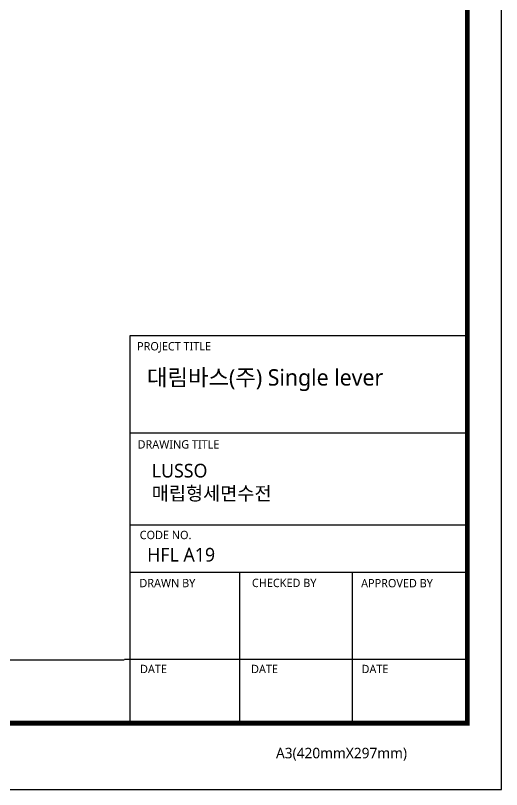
# Model space of a CAD drawing. Extents: x 4138 to 4928, y 0 to 579.
# Drawn here: x 4745.8 to 4927.7, y 0 to 289.4 of the extents above; entities that cross this region are included whole.
import ezdxf

# ---------------------------------------------------------------- set-up
doc = ezdxf.new("R2010")
doc.units = 0
doc.header["$LTSCALE"] = 10
doc.header["$MEASUREMENT"] = 0
doc.layers.get('0').update_dxf_attribs({"linetype": 'CONTINUOUS'})
doc.styles.add('Daelim Dimension', font='NanumGothic.ttf')

msp = doc.modelspace()

# ---------------------------------------------------------------- linework, layer by layer
at = {"color": 5, "ltscale": 40}
for p, q in [((4914.9, 169.65), (4788.66, 169.65)), ((4914.9, 133.17), (4788.66, 133.17)), ((4914.9, 133.17), (4788.66, 133.17)), ((4914.9, 98.84), (4788.66, 98.84)), ((4914.9, 98.84), (4788.66, 98.84)), ((4914.9, 81.14), (4788.66, 81.14)), ((4914.9, 81.14), (4788.66, 81.14)), ((4829.67, 81.14), (4829.67, 24.78)), ((4871.75, 81.14), (4871.75, 24.78)), ((4914.9, 48.58), (4786.67, 48.58)), ((4914.9, 48.58), (4789.65, 48.58)), ((4914.9, 24.78), (4806.71, 24.78))]:
    msp.add_line(p, q, dxfattribs=at)
at = {"color": 5, "ltscale": 0.5}
msp.add_line((4788.66, 169.65), (4788.66, 24.02), dxfattribs=at)
at = {"color": 5}
msp.add_line((4150.5, 48.49), (4786.51, 48.49), dxfattribs=at)
at = {"ltscale": 0.5}
msp.add_lwpolyline([(4137.8, 0), (4927.68, 0), (4927.68, 578.76), (4137.8, 578.76)], close=True, dxfattribs=at)
at = {"color": 5, "linetype": 'ByBlock', "lineweight": 200, "const_width": 1.82}
msp.add_lwpolyline([(4150.5, 24.78), (4914.9, 24.78), (4914.9, 565.32), (4150.5, 565.32)], close=True, dxfattribs=at)

# ---------------------------------------------------------------- texts
at = {"color": 5, "ltscale": 40, "style": 'Daelim Dimension'}
for s, height, p in [('PROJECT TITLE', 3.1171, (4791.33, 164.16)), ('DRAWING TITLE', 3.1171, (4791.53, 127.47)), ('CODE NO.', 3.117, (4792.32, 93.6)), ('DRAWN BY', 3.117, (4792.19, 75.63)), ('CHECKED BY', 3.117, (4834.31, 75.68)), ('APPROVED BY', 3.1171, (4875.15, 75.58)), ('DATE', 3.117, (4792.44, 43.5)), ('DATE', 3.117, (4833.98, 43.5)), ('DATE', 3.117, (4875.3, 43.5)), ('A3(420mmX297mm)', 3.9341, (4843.3, 11.66))]:
    msp.add_text(s, height=height, dxfattribs=at).set_placement(p)
at = {"attachment_point": 1, "style": 'Daelim Dimension'}
for s, insert, char_height, width in [('대림바스(주) Single lever', (4795.04, 157.12), 6.1103, 98.2071), (' LUSSO\\P 매립형세면수전 ', (4795.1, 121.76), 5.101, 85.8447), ('HFL A19', (4795.1, 90.34), 5.101, 85.8447)]:
    msp.add_mtext(s, dxfattribs=dict(at, insert=insert, char_height=char_height, width=width))

doc.saveas('drawing.dxf')
